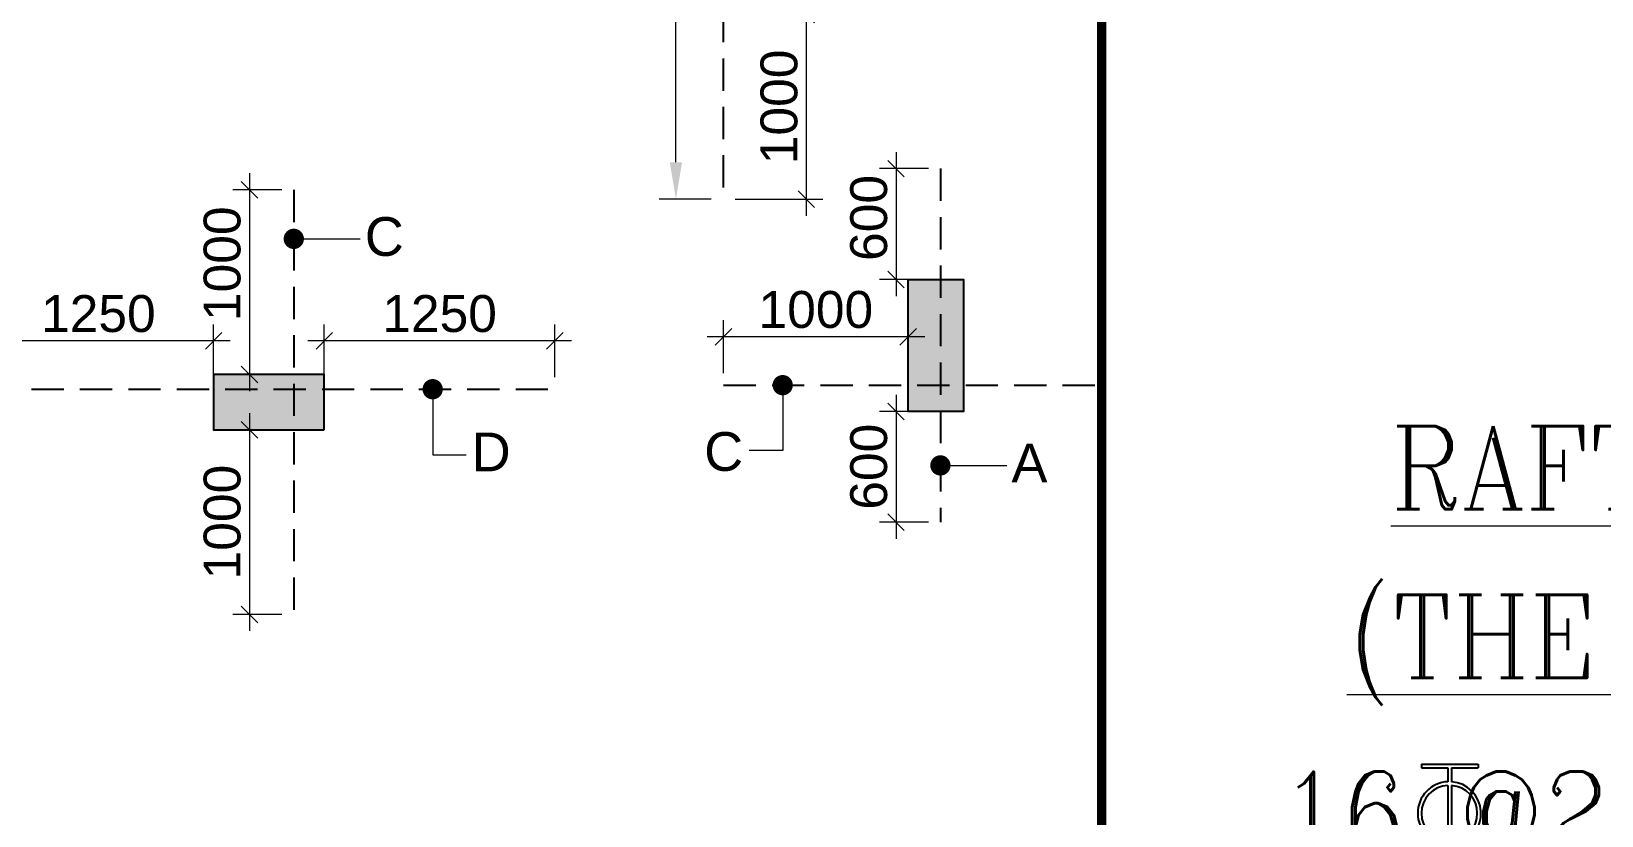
# Model space of a CAD drawing. Header units: millimetres. Extents: x 1123469 to 1883119, y -126924 to 196924.
# Drawn here: x 1482801 to 1491314, y 133349 to 137598 of the extents above; entities that cross this region are included whole.
import ezdxf

# ---------------------------------------------------------------- set-up
doc = ezdxf.new("R2010")
doc.units = ezdxf.units.MM
doc.header["$LTSCALE"] = 500
doc.header["$MEASUREMENT"] = 0
doc.header["$PDMODE"] = 34
doc.linetypes.add('CONTINOUS', pattern=[0])
doc.linetypes.add('HIDDEN', pattern=[0.375, 0.25, -0.125])
doc.layers.get('Defpoints').update_dxf_attribs({"lineweight": 0})
for name, color, linetype, lineweight in [('ARWO', 1, 'Continuous', 18), ('COLUMN NO', 1, 'Continuous', 20), ('CUT OUT', 1, 'Continuous', 13), ('FOOTING', 1, 'Continuous', 15), ('S - SUNK', 251, 'Continuous', 0), ('TEXT2', 3, 'Continuous', 15), ('TOWER COL HATCH', 253, 'Continuous', 20)]:
    doc.layers.add(name, color=color, linetype=linetype, lineweight=lineweight)
for name, color, linetype in [('COL. DIM', 3, 'Continuous'), ('reinf.', 4, 'Continuous'), ('TEX', 7, 'Continuous'), ('TEXT 1', 1, 'Continuous'), ('TOWER AREA COLUMN.', 6, 'Continuous')]:
    doc.layers.add(name, color=color, linetype=linetype)
doc.styles.add('3mm', font='arial.ttf')
doc.styles.add('K-DIM-2', font='romanc.shx', dxfattribs={"width": 0.9, "height": 125})
doc.dimstyles.new('PARAMVEER', dxfattribs={"dimtxt": 200, "dimasz": 100, "dimexe": 0, "dimexo": 25, "dimgap": 10, "dimtad": 1, "dimdec": 0, "dimrnd": 5, "dimzin": 0, "dimdsep": 46, "dimtxsty": '3mm', "dimblk": 'OBLIQUE', "dimcen": 0.09, "dimdle": 75, "dimclrd": 1, "dimclre": 1, "dimclrt": 3, "dimadec": 0, "dimazin": 0, "dimtfac": 1, "dimtdec": 0, "dimtmove": 1, "dimatfit": 3, "dimfxl": 100, "dimtolj": 1, "dimtzin": 0, "dimlwd": 18, "dimlwe": 5, "dimarcsym": 0})
doc.dimstyles.new('PARAMVEER BEAM', dxfattribs={"dimtxt": 200, "dimasz": 100, "dimexe": 0, "dimexo": 0, "dimgap": 10, "dimtad": 1, "dimdec": 0, "dimzin": 0, "dimdsep": 46, "dimtxsty": '3mm', "dimblk": 'ARCHTICK', "dimcen": 0.09, "dimdle": 75, "dimclrd": 1, "dimclre": 1, "dimclrt": 3, "dimadec": 0, "dimazin": 0, "dimtfac": 1, "dimtdec": 0, "dimtmove": 1, "dimatfit": 3, "dimfxl": 100, "dimtolj": 1, "dimtzin": 0, "dimlwd": 18, "dimlwe": 5, "dimarcsym": 0})

# ---------------------------------------------------------------- blocks, each defined once
blk = doc.blocks.new('3tgra')
at = {"layer": 'TOWER COL HATCH'}
h = blk.add_hatch(color=253, dxfattribs=at)
h.dxf.hatch_style = 1
h.paths.add_polyline_path([(1389730.6, 73231.8), (1390030.6, 73231.8), (1390030.6, 72516.8), (1389730.6, 72516.8)])
h = blk.add_hatch(color=253, dxfattribs=at)
h.dxf.hatch_style = 1
h.paths.add_polyline_path([(1386565.6, 72416.8), (1386565.6, 72716.8), (1385965.6, 72716.8), (1385965.6, 72416.8)])
at = {"layer": 'TOWER AREA COLUMN.', "color": 4}
for points in [[(1389730.6, 73231.8), (1390030.6, 73231.8), (1390030.6, 72516.8), (1389730.6, 72516.8)], [(1386565.6, 72416.8), (1386565.6, 72716.8), (1385965.6, 72716.8), (1385965.6, 72416.8)]]:
    blk.add_lwpolyline(points, close=True, dxfattribs=at)
blk = doc.blocks.new('_Oblique')
at = {"color": 0, "linetype": 'ByBlock', "lineweight": -2}
blk.add_line((-0.5, -0.5), (0.5, 0.5), dxfattribs=at)
blk = doc.blocks.new('*D348')
at = {"layer": 'COL. DIM', "color": 1, "lineweight": 18, "ltscale": 10, "transparency": 16777216}
blk.add_line((1487002.5, 137779), (1487002.5, 136599), dxfattribs=at)
at = {"layer": 'COL. DIM', "color": 1, "linetype": 'CONTINOUS', "lineweight": 5, "ltscale": 10, "transparency": 16777216}
for p, q in [((1485944.2, 137689), (1487092.5, 137689)), ((1486616, 136689), (1487092.5, 136689))]:
    blk.add_line(p, q, dxfattribs=at)
at = {"layer": 'Defpoints', "color": 0, "ltscale": 10, "transparency": 16777216}
for p in [(1485879.2, 137689), (1486551, 136689), (1487002.5, 136689)]:
    blk.add_point(p, dxfattribs=at)
at = {"layer": 'COL. DIM', "color": 1, "lineweight": 18, "ltscale": 10, "transparency": 16777216, "xscale": 90, "yscale": 90, "zscale": 90}
for p, rotation in [((1487002.5, 137689), 90), ((1487002.5, 136689), 270)]:
    blk.add_blockref('_Oblique', p, dxfattribs=dict(at, rotation=rotation))
at = {"layer": 'COL. DIM', "color": 3, "ltscale": 10, "transparency": 16777216, "insert": (1486855.4, 137189), "char_height": 200, "attachment_point": 5, "rotation": 90, "style": '3mm'}
blk.add_mtext('\\A1;1000', dxfattribs=at)
blk = doc.blocks.new('*D352')
at = {"layer": 'COL. DIM', "color": 1, "linetype": 'CONTINOUS', "lineweight": 5, "ltscale": 10, "transparency": 16777216}
for p, q in [((1486486, 140339.2), (1486205.5, 140339.2)), ((1486486, 136689), (1486205.5, 136689))]:
    blk.add_line(p, q, dxfattribs=at)
at = {"layer": 'COL. DIM', "color": 1, "lineweight": 18, "ltscale": 10, "transparency": 16777216}
blk.add_line((1486295.5, 136889), (1486295.5, 140139.2), dxfattribs=at)
at = {"layer": 'COL. DIM', "color": 1, "ltscale": 10, "transparency": 16777216}
for points in [[(1486262.2, 140139.2), (1486328.9, 140139.2), (1486295.5, 140339.2)], [(1486262.2, 136889), (1486328.9, 136889), (1486295.5, 136689)]]:
    blk.add_solid(points, dxfattribs=at)
at = {"layer": 'Defpoints', "color": 0, "ltscale": 10, "transparency": 16777216}
for p in [(1486295.5, 140339.2), (1486551, 140339.2), (1486551, 136689)]:
    blk.add_point(p, dxfattribs=at)
at = {"layer": 'COL. DIM', "color": 3, "ltscale": 10, "transparency": 16777216, "insert": (1486147.1, 139110.4), "char_height": 200, "attachment_point": 5, "rotation": 90, "style": '3mm'}
blk.add_mtext('\\A1;C ', dxfattribs=at)
blk = doc.blocks.new('*D428')
at = {"layer": 'COL. DIM', "color": 1, "lineweight": 18, "ltscale": 10, "transparency": 16777216}
blk.add_line((1483983.2, 135529.3), (1483983.2, 134349.3), dxfattribs=at)
at = {"layer": 'COL. DIM', "color": 1, "linetype": 'CONTINOUS', "lineweight": 5, "ltscale": 10, "transparency": 16777216}
for p, q in [((1484158.8, 135439.3), (1483893.2, 135439.3)), ((1484158.8, 134439.3), (1483893.2, 134439.3))]:
    blk.add_line(p, q, dxfattribs=at)
at = {"layer": 'Defpoints', "color": 0, "ltscale": 10, "transparency": 16777216}
for p in [(1484223.8, 135439.3), (1483983.2, 134439.3), (1484223.8, 134439.3)]:
    blk.add_point(p, dxfattribs=at)
at = {"layer": 'COL. DIM', "color": 1, "lineweight": 18, "ltscale": 10, "transparency": 16777216, "xscale": 90, "yscale": 90, "zscale": 90}
for p, rotation in [((1483983.2, 135439.3), 90), ((1483983.2, 134439.3), 270)]:
    blk.add_blockref('_Oblique', p, dxfattribs=dict(at, rotation=rotation))
at = {"layer": 'COL. DIM', "color": 3, "ltscale": 10, "transparency": 16777216, "insert": (1483836.1, 134939.3), "char_height": 200, "attachment_point": 5, "rotation": 90, "style": '3mm'}
blk.add_mtext('\\A1;1000', dxfattribs=at)
blk = doc.blocks.new('_ArchTick')
at = {"color": 0, "linetype": 'ByBlock', "const_width": 0.15}
blk.add_lwpolyline([(-0.5, -0.5), (0.5, 0.5)], dxfattribs=at)
blk = doc.blocks.new('*D429')
at = {"layer": 'COL. DIM', "color": 1, "linetype": 'CONTINOUS', "lineweight": 5, "ltscale": 10, "transparency": 16777216}
for p, q in [((1484389.2, 135724.3), (1484389.2, 136010.8)), ((1485639.2, 135724.3), (1485639.2, 136010.8))]:
    blk.add_line(p, q, dxfattribs=at)
at = {"layer": 'COL. DIM', "color": 1, "lineweight": 18, "ltscale": 10, "transparency": 16777216}
blk.add_line((1485729.2, 135920.8), (1484299.2, 135920.8), dxfattribs=at)
at = {"layer": 'Defpoints', "color": 0, "ltscale": 10, "transparency": 16777216}
for p in [(1484389.2, 135920.8), (1484389.2, 135659.3), (1485639.2, 135659.3)]:
    blk.add_point(p, dxfattribs=at)
at = {"layer": 'COL. DIM', "color": 1, "lineweight": 18, "ltscale": 10, "transparency": 16777216, "xscale": 90, "yscale": 90, "zscale": 90, "rotation": 180}
blk.add_blockref('_Oblique', (1484389.2, 135920.8), dxfattribs=at)
at = {"layer": 'COL. DIM', "color": 1, "lineweight": 18, "ltscale": 10, "transparency": 16777216, "xscale": 90, "yscale": 90, "zscale": 90}
blk.add_blockref('_Oblique', (1485639.2, 135920.8), dxfattribs=at)
at = {"layer": 'COL. DIM', "color": 3, "ltscale": 10, "transparency": 16777216, "insert": (1485014.2, 136067.9), "char_height": 200, "attachment_point": 5, "style": '3mm'}
blk.add_mtext('\\A1;1250', dxfattribs=at)
blk = doc.blocks.new('*D430')
at = {"layer": 'COL. DIM', "color": 1, "lineweight": 18, "ltscale": 10, "transparency": 16777216}
blk.add_line((1483983.2, 136829.3), (1483983.2, 135649.3), dxfattribs=at)
at = {"layer": 'COL. DIM', "color": 1, "linetype": 'CONTINOUS', "lineweight": 5, "ltscale": 10, "transparency": 16777216}
for p, q in [((1484158.8, 136739.3), (1483893.2, 136739.3)), ((1484158.8, 135739.3), (1483893.2, 135739.3))]:
    blk.add_line(p, q, dxfattribs=at)
at = {"layer": 'Defpoints', "color": 0, "ltscale": 10, "transparency": 16777216}
for p in [(1484223.8, 136739.3), (1483983.2, 135739.3), (1484223.8, 135739.3)]:
    blk.add_point(p, dxfattribs=at)
at = {"layer": 'COL. DIM', "color": 1, "lineweight": 18, "ltscale": 10, "transparency": 16777216, "xscale": 90, "yscale": 90, "zscale": 90}
for p, rotation in [((1483983.2, 136739.3), 90), ((1483983.2, 135739.3), 270)]:
    blk.add_blockref('_Oblique', p, dxfattribs=dict(at, rotation=rotation))
at = {"layer": 'COL. DIM', "color": 3, "ltscale": 10, "transparency": 16777216, "insert": (1483836.1, 136339), "char_height": 200, "attachment_point": 5, "rotation": 90, "style": '3mm'}
blk.add_mtext('\\A1;1000', dxfattribs=at)
blk = doc.blocks.new('*D431')
at = {"layer": 'COL. DIM', "color": 1, "linetype": 'CONTINOUS', "lineweight": 5, "ltscale": 10, "transparency": 16777216}
for p, q in [((1482539.2, 135724.3), (1482539.2, 136010.8)), ((1483789.2, 135724.3), (1483789.2, 136010.8))]:
    blk.add_line(p, q, dxfattribs=at)
at = {"layer": 'COL. DIM', "color": 1, "lineweight": 18, "ltscale": 10, "transparency": 16777216}
blk.add_line((1483879.2, 135920.8), (1482449.2, 135920.8), dxfattribs=at)
at = {"layer": 'Defpoints', "color": 0, "ltscale": 10, "transparency": 16777216}
for p in [(1482539.2, 135920.8), (1482539.2, 135659.3), (1483789.2, 135659.3)]:
    blk.add_point(p, dxfattribs=at)
at = {"layer": 'COL. DIM', "color": 1, "lineweight": 18, "ltscale": 10, "transparency": 16777216, "xscale": 90, "yscale": 90, "zscale": 90, "rotation": 180}
blk.add_blockref('_Oblique', (1482539.2, 135920.8), dxfattribs=at)
at = {"layer": 'COL. DIM', "color": 1, "lineweight": 18, "ltscale": 10, "transparency": 16777216, "xscale": 90, "yscale": 90, "zscale": 90}
blk.add_blockref('_Oblique', (1483789.2, 135920.8), dxfattribs=at)
at = {"layer": 'COL. DIM', "color": 3, "ltscale": 10, "transparency": 16777216, "insert": (1483164.2, 136067.9), "char_height": 200, "attachment_point": 5, "style": '3mm'}
blk.add_mtext('\\A1;1250', dxfattribs=at)
blk = doc.blocks.new('*D432')
at = {"layer": 'COL. DIM', "color": 1, "lineweight": 18, "ltscale": 10, "transparency": 16777216}
blk.add_line((1487488.9, 135629.3), (1487488.9, 134849.3), dxfattribs=at)
at = {"layer": 'COL. DIM', "color": 1, "linetype": 'CONTINOUS', "lineweight": 5, "ltscale": 10, "transparency": 16777216}
for p, q in [((1487664.5, 135539.3), (1487398.9, 135539.3)), ((1487664.5, 134939.3), (1487398.9, 134939.3))]:
    blk.add_line(p, q, dxfattribs=at)
at = {"layer": 'Defpoints', "color": 0, "ltscale": 10, "transparency": 16777216}
for p in [(1487729.5, 135539.3), (1487488.9, 134939.3), (1487729.5, 134939.3)]:
    blk.add_point(p, dxfattribs=at)
at = {"layer": 'COL. DIM', "color": 1, "lineweight": 18, "ltscale": 10, "transparency": 16777216, "xscale": 90, "yscale": 90, "zscale": 90}
for p, rotation in [((1487488.9, 135539.3), 90), ((1487488.9, 134939.3), 270)]:
    blk.add_blockref('_Oblique', p, dxfattribs=dict(at, rotation=rotation))
at = {"layer": 'COL. DIM', "color": 3, "ltscale": 10, "transparency": 16777216, "insert": (1487341.8, 135239.3), "char_height": 200, "attachment_point": 5, "rotation": 90, "style": '3mm'}
blk.add_mtext('\\A1;600', dxfattribs=at)
blk = doc.blocks.new('*D433')
at = {"layer": 'COL. DIM', "color": 1, "lineweight": 18, "ltscale": 10, "transparency": 16777216}
blk.add_line((1487488.9, 136944.3), (1487488.9, 136164.3), dxfattribs=at)
at = {"layer": 'COL. DIM', "color": 1, "linetype": 'CONTINOUS', "lineweight": 5, "ltscale": 10, "transparency": 16777216}
for p, q in [((1487664.5, 136854.3), (1487398.9, 136854.3)), ((1487664.5, 136254.3), (1487398.9, 136254.3))]:
    blk.add_line(p, q, dxfattribs=at)
at = {"layer": 'Defpoints', "color": 0, "ltscale": 10, "transparency": 16777216}
for p in [(1487729.5, 136854.3), (1487488.9, 136254.3), (1487729.5, 136254.3)]:
    blk.add_point(p, dxfattribs=at)
at = {"layer": 'COL. DIM', "color": 1, "lineweight": 18, "ltscale": 10, "transparency": 16777216, "xscale": 90, "yscale": 90, "zscale": 90}
for p, rotation in [((1487488.9, 136854.3), 90), ((1487488.9, 136254.3), 270)]:
    blk.add_blockref('_Oblique', p, dxfattribs=dict(at, rotation=rotation))
at = {"layer": 'COL. DIM', "color": 3, "ltscale": 10, "transparency": 16777216, "insert": (1487341.8, 136587.4), "char_height": 200, "attachment_point": 5, "rotation": 90, "style": '3mm'}
blk.add_mtext('\\A1;600', dxfattribs=at)
blk = doc.blocks.new('*D434')
at = {"layer": 'COL. DIM', "color": 1, "linetype": 'CONTINOUS', "lineweight": 5, "ltscale": 10, "transparency": 16777216}
for p, q in [((1486554.2, 135746.3), (1486554.2, 136032.9)), ((1487554.2, 135746.3), (1487554.2, 136032.9))]:
    blk.add_line(p, q, dxfattribs=at)
at = {"layer": 'COL. DIM', "color": 1, "lineweight": 18, "ltscale": 10, "transparency": 16777216}
blk.add_line((1487644.2, 135942.9), (1486464.2, 135942.9), dxfattribs=at)
at = {"layer": 'Defpoints', "color": 0, "ltscale": 10, "transparency": 16777216}
for p in [(1486554.2, 135942.9), (1486554.2, 135681.3), (1487554.2, 135681.3)]:
    blk.add_point(p, dxfattribs=at)
at = {"layer": 'COL. DIM', "color": 1, "lineweight": 18, "ltscale": 10, "transparency": 16777216, "xscale": 90, "yscale": 90, "zscale": 90, "rotation": 180}
blk.add_blockref('_Oblique', (1486554.2, 135942.9), dxfattribs=at)
at = {"layer": 'COL. DIM', "color": 1, "lineweight": 18, "ltscale": 10, "transparency": 16777216, "xscale": 90, "yscale": 90, "zscale": 90}
blk.add_blockref('_Oblique', (1487554.2, 135942.9), dxfattribs=at)
at = {"layer": 'COL. DIM', "color": 3, "ltscale": 10, "transparency": 16777216, "insert": (1487054.2, 136090), "char_height": 200, "attachment_point": 5, "style": '3mm'}
blk.add_mtext('\\A1;1000', dxfattribs=at)
blk = doc.blocks.new('ISO TOR')
at = {"layer": 'TEX'}
for p, q in [((741.1, 331), (850, 331)), ((741.1, 331), (741.1, 324.1)), ((850, 331), (850, 324.1)), ((741.1, 324.1), (792, 324.1)), ((792, 324.1), (792, 297.5)), ((799, 324.1), (850, 324.1)), ((799, 324.1), (799, 297.4)), ((792, 290.5), (792, 183.4)), ((799, 290.4), (799, 183.5)), ((792, 176.5), (792, 133.7)), ((799, 174), (799, 133.7)), ((799, 174), (839.3, 133.7)), ((805.5, 177.4), (844.3, 138.6)), ((805.5, 177.4), (844.3, 138.6)), ((792, 133.7), (799, 133.7)), ((844.3, 138.6), (839.3, 133.7))]:
    blk.add_line(p, q, dxfattribs=at)
for major_axis, start_param, end_param in [((0, 60.6), 0.042318, 3.099275), ((0, 53.6), 0.047823, 3.09377), ((0, 60.6), 3.322651, 6.210393), ((0, 53.6), 3.223885, 6.200893)]:
    blk.add_ellipse((794.6, 237), major_axis=major_axis, ratio=1, start_param=start_param, end_param=end_param, dxfattribs=at)
blk = doc.blocks.new('*D2624')
at = {"layer": 'COL. DIM', "color": 1, "linetype": 'CONTINOUS', "lineweight": 5, "ltscale": 10, "transparency": 16777216}
for p, q in [((1726903.3, 142855.3), (1726903.3, 142349.5)), ((1727203.3, 141672.5), (1727203.3, 142529.5))]:
    blk.add_line(p, q, dxfattribs=at)
at = {"layer": 'COL. DIM', "color": 1, "lineweight": 18, "ltscale": 10, "transparency": 16777216}
blk.add_line((1726813.3, 142439.5), (1727293.3, 142439.5), dxfattribs=at)
at = {"layer": 'Defpoints', "color": 0, "ltscale": 10, "transparency": 16777216}
for p in [(1726903.3, 142920.3), (1727203.3, 142439.5), (1727203.3, 141607.5), (1405055.6, 139394.2), (1364890.6, 126979.3), (1364890.6, 124332.9)]:
    blk.add_point(p, dxfattribs=at)
at = {"layer": 'S - SUNK', "color": 1, "lineweight": 18, "ltscale": 10, "transparency": 16777216}
blk.add_line((1405130.6, 124332.9), (1364815.6, 124332.9), dxfattribs=at)
at = {"layer": 'S - SUNK', "color": 1, "lineweight": 5, "ltscale": 10, "transparency": 16777216}
for p, q in [((1364890.6, 124333.1), (1364890.6, 124332.9)), ((1405055.6, 124333.1), (1405055.6, 124332.9))]:
    blk.add_line(p, q, dxfattribs=at)
at = {"layer": 'COL. DIM', "color": 1, "lineweight": 18, "ltscale": 10, "transparency": 16777216, "xscale": 90, "yscale": 90, "zscale": 90, "rotation": 180}
blk.add_blockref('_Oblique', (1726903.3, 142439.5), dxfattribs=at)
at = {"layer": 'COL. DIM', "color": 1, "lineweight": 18, "ltscale": 10, "transparency": 16777216, "xscale": 90, "yscale": 90, "zscale": 90}
blk.add_blockref('_Oblique', (1727203.3, 142439.5), dxfattribs=at)
at = {"layer": 'S - SUNK', "color": 1, "lineweight": 18, "ltscale": 10, "transparency": 16777216, "xscale": 100, "yscale": 100, "zscale": 100, "rotation": 180}
blk.add_blockref('_Oblique', (1364890.6, 124332.9), dxfattribs=at)
at = {"layer": 'S - SUNK', "color": 1, "lineweight": 18, "ltscale": 10, "transparency": 16777216, "xscale": 100, "yscale": 100, "zscale": 100}
blk.add_blockref('_Oblique', (1405055.6, 124332.9), dxfattribs=at)
at = {"layer": 'COL. DIM', "color": 3, "ltscale": 10, "transparency": 16777216, "insert": (1727053.3, 142586.6), "char_height": 200, "attachment_point": 5, "style": '3mm'}
blk.add_mtext('\\A1;300', dxfattribs=at)
at = {"layer": 'S - SUNK', "color": 3, "ltscale": 10, "transparency": 16777216, "insert": (1384973.1, 124445), "char_height": 200, "attachment_point": 5, "style": '3mm'}
blk.add_mtext('\\A1;40165', dxfattribs=at)
blk = doc.blocks.new('*D2625')
at = {"layer": 'COL. DIM', "color": 1, "lineweight": 18, "ltscale": 10, "transparency": 16777216}
blk.add_line((1725455.6, 141997.5), (1725455.6, 141517.5), dxfattribs=at)
at = {"layer": 'COL. DIM', "color": 1, "linetype": 'CONTINOUS', "lineweight": 5, "ltscale": 10, "transparency": 16777216}
for p, q in [((1725012.2, 141907.5), (1725545.6, 141907.5)), ((1724393.3, 141607.5), (1725545.6, 141607.5))]:
    blk.add_line(p, q, dxfattribs=at)
at = {"layer": 'Defpoints', "color": 0, "ltscale": 10, "transparency": 16777216}
for p in [(1358872.1, 158914.1), (1431760.6, 158914.1), (1724947.2, 141907.5), (1724328.3, 141607.5), (1725455.6, 141607.5), (1442850.6, 126979.3)]:
    blk.add_point(p, dxfattribs=at)
at = {"layer": 'S - SUNK', "color": 1, "lineweight": 18, "ltscale": 10, "transparency": 16777216}
blk.add_line((1358872.1, 126904.3), (1358872.1, 158989.1), dxfattribs=at)
at = {"layer": 'S - SUNK', "color": 1, "lineweight": 5, "ltscale": 10, "transparency": 16777216}
for p, q in [((1358872.3, 158914.1), (1358872.1, 158914.1)), ((1358872.3, 126979.3), (1358872.1, 126979.3))]:
    blk.add_line(p, q, dxfattribs=at)
at = {"layer": 'COL. DIM', "color": 1, "lineweight": 18, "ltscale": 10, "transparency": 16777216, "xscale": 90, "yscale": 90, "zscale": 90}
for p, rotation in [((1725455.6, 141907.5), 90), ((1725455.6, 141607.5), 270)]:
    blk.add_blockref('_Oblique', p, dxfattribs=dict(at, rotation=rotation))
at = {"layer": 'S - SUNK', "color": 1, "lineweight": 18, "ltscale": 10, "transparency": 16777216, "xscale": 100, "yscale": 100, "zscale": 100}
for p, rotation in [((1358872.1, 158914.1), 90), ((1358872.1, 126979.3), 270)]:
    blk.add_blockref('_Oblique', p, dxfattribs=dict(at, rotation=rotation))
at = {"layer": 'COL. DIM', "color": 3, "ltscale": 10, "transparency": 16777216, "insert": (1725308.4, 141757.5), "char_height": 200, "attachment_point": 5, "rotation": 90, "style": '3mm'}
blk.add_mtext('\\A1;300', dxfattribs=at)
at = {"layer": 'S - SUNK', "color": 3, "ltscale": 10, "transparency": 16777216, "insert": (1358759.9, 142946.7), "char_height": 200, "attachment_point": 5, "rotation": 90, "style": '3mm'}
blk.add_mtext('\\A1;31935', dxfattribs=at)
blk = doc.blocks.new('*D3556')
at = {"layer": 'COL. DIM', "color": 1, "lineweight": 18, "ltscale": 10, "transparency": 16777216}
blk.add_line((1817173.9, 134747.8), (1817173.9, 133597.8), dxfattribs=at)
at = {"layer": 'COL. DIM', "color": 1, "linetype": 'CONTINOUS', "lineweight": 5, "ltscale": 10, "transparency": 16777216}
for p, q in [((1817863.7, 134657.8), (1817083.9, 134657.8)), ((1816402.2, 133687.8), (1817263.9, 133687.8))]:
    blk.add_line(p, q, dxfattribs=at)
at = {"layer": 'Defpoints', "color": 0, "ltscale": 10, "transparency": 16777216}
for p in [(1417087.7, 156599.2), (1417240.6, 156599.2), (1417240.6, 155194.2), (1817928.7, 134657.8), (1816337.2, 133687.8), (1817173.9, 133687.8)]:
    blk.add_point(p, dxfattribs=at)
at = {"layer": 'S - SUNK', "color": 1, "lineweight": 18, "ltscale": 10, "transparency": 16777216}
blk.add_line((1417087.7, 155119.2), (1417087.7, 156674.2), dxfattribs=at)
at = {"layer": 'S - SUNK', "color": 1, "lineweight": 5, "ltscale": 10, "transparency": 16777216}
for p, q in [((1417087.8, 156599.2), (1417087.7, 156599.2)), ((1417087.8, 155194.2), (1417087.7, 155194.2))]:
    blk.add_line(p, q, dxfattribs=at)
at = {"layer": 'COL. DIM', "color": 1, "lineweight": 18, "ltscale": 10, "transparency": 16777216, "xscale": 90, "yscale": 90, "zscale": 90}
for p, rotation in [((1817173.9, 134657.8), 90), ((1817173.9, 133687.8), 270)]:
    blk.add_blockref('_Oblique', p, dxfattribs=dict(at, rotation=rotation))
at = {"layer": 'S - SUNK', "color": 1, "lineweight": 18, "ltscale": 10, "transparency": 16777216, "xscale": 100, "yscale": 100, "zscale": 100}
for p, rotation in [((1417087.7, 156599.2), 90), ((1417087.7, 155194.2), 270)]:
    blk.add_blockref('_Oblique', p, dxfattribs=dict(at, rotation=rotation))
at = {"layer": 'COL. DIM', "color": 3, "ltscale": 10, "transparency": 16777216, "insert": (1817026.8, 134172.8), "char_height": 200, "attachment_point": 5, "rotation": 90, "style": '3mm'}
blk.add_mtext('\\A1;970', dxfattribs=at)
at = {"layer": 'S - SUNK', "color": 3, "ltscale": 10, "transparency": 16777216, "insert": (1416975.6, 155896.7), "char_height": 200, "attachment_point": 5, "rotation": 90, "style": '3mm'}
blk.add_mtext('\\A1;1405', dxfattribs=at)

msp = doc.modelspace()

# ---------------------------------------------------------------- linework, layer by layer
at = {"layer": 'FOOTING', "color": 3, "ltscale": 10, "const_width": 50}
msp.add_lwpolyline([(1514784.2, 139394.2), (1488604.2, 139394.2), (1488604.2, 126979.3), (1480049.2, 126979.3), (1480049.2, 126464.3), (1471269.2, 126464.3), (1471269.2, 126979.3), (1462714.2, 126979.3), (1462714.2, 148629.4), (1473804.2, 148629.4), (1473804.2, 158914.1), (1482679.2, 158914.1), (1482679.2, 157414.1), (1486629.2, 157414.1), (1486629.2, 156599.2), (1488324.2, 156599.2), (1488324.2, 155194.2), (1515064.2, 155194.2)], dxfattribs=at)
at = {"layer": 'reinf.', "color": 4, "linetype": 'HIDDEN', "ltscale": 1.4}
for p, q in [((1486551, 140339.2), (1486551, 136689)), ((1487729.5, 136854.3), (1487729.5, 134939.3)), ((1484223.8, 136739.3), (1484223.8, 134439.3)), ((1482539.2, 135659.3), (1485639.2, 135659.3)), ((1486554.2, 135681.3), (1488604.2, 135681.3))]:
    msp.add_line(p, q, dxfattribs=at)

# ---------------------------------------------------------------- block references
at = {"layer": 'CUT OUT', "color": 4}
msp.add_blockref('3tgra', (97823.6, 63022.5), dxfattribs=at)
at = {"layer": 'TEXT2', "color": 6, "linetype": 'ByBlock', "xscale": 2.829909647889309, "yscale": 2.829909647889309, "zscale": 2.829909647889309}
msp.add_blockref('ISO TOR', (1488240.1, 132690.9), dxfattribs=at)

# ---------------------------------------------------------------- texts
at = {"layer": 'COLUMN NO', "color": 3, "linetype": 'Continuous', "lineweight": 20, "style": 'K-DIM-2', "width": 0.9}
for s, p in [('%%URAFT REINF. DETAILS AT BOTTOM LVL.', (1490171.1, 135009.3)), ('%%U(THE PLAN HAS SHOWN ONLY EXTRA REINFORCEMENT)', (1489933.9, 134095.8)), ('%%U16 @250C/C BOTTOM ALTHOUGH R/F. NOT SHOWN IN PLAN FOR CLARITY.', (1489562.7, 133137.5))]:
    msp.add_text(s, height=450, dxfattribs=at).set_placement(p)
at = {"layer": 'TEXT 1', "color": 2, "linetype": 'ByBlock', "style": '3mm'}
for s, p in [('C', (1484608.7, 136381.7, -0.1)), ('D', (1485188, 135214.6, -0.1)), ('C', (1486448.5, 135216.9, -0.1)), ('A', (1488114.5, 135154.1, -0.1))]:
    msp.add_text(s, height=210, dxfattribs=at).set_placement(p)

# ---------------------------------------------------------------- dimensions: what is measured, and where the dimension line sits
at = {"layer": 'COL. DIM', "color": 6, "ltscale": 10}
for base, p1, p2, picture, middle in [((1725455.6, 141607.5), (1724947.2, 141907.5), (1724328.3, 141607.5), '*D2625', (1725455.6, 141757.5)), ((1487488.9, 136254.3), (1487729.5, 136854.3), (1487729.5, 136254.3), '*D433', (1487488.9, 136587.4)), ((1483983.2, 135739.3), (1484223.8, 136739.3), (1484223.8, 135739.3), '*D430', (1483983.2, 136339))]:
    dim = msp.add_linear_dim(base=base, p1=p1, p2=p2, angle=90, dimstyle='PARAMVEER', override={"dimasz": 90, "dimexe": 90, "dimexo": 65, "dimgap": 45, "dimpost": '\\X', "dimdle": 90, "dimfxl": 0.18, "dimarcsym": 1}, dxfattribs=at)
    dim.commit()
    dim.dimension.update_dxf_attribs({"geometry": picture, "text_midpoint": middle, "dimtype": 160})
for base, p1, p2, angle, picture, middle in [((1817173.9, 133687.8), (1817928.7, 134657.8), (1816337.2, 133687.8), 90, '*D3556', (1817026.8, 134172.8)), ((1487002.5, 136689), (1485879.2, 137689), (1486551, 136689), 90, '*D348', (1486855.4, 137189)), ((1486554.2, 135942.9), (1487554.2, 135681.3), (1486554.2, 135681.3), 180, '*D434', (1487054.2, 136090)), ((1482539.2, 135920.8), (1483789.2, 135659.3), (1482539.2, 135659.3), 180, '*D431', (1483164.2, 136067.9)), ((1484389.2, 135920.8), (1485639.2, 135659.3), (1484389.2, 135659.3), 180, '*D429', (1485014.2, 136067.9)), ((1487488.9, 134939.3), (1487729.5, 135539.3), (1487729.5, 134939.3), 90, '*D432', (1487341.8, 135239.3)), ((1483983.2, 134439.3), (1484223.8, 135439.3), (1484223.8, 134439.3), 90, '*D428', (1483836.1, 134939.3))]:
    dim = msp.add_linear_dim(base=base, p1=p1, p2=p2, angle=angle, dimstyle='PARAMVEER', override={"dimasz": 90, "dimexe": 90, "dimexo": 65, "dimgap": 45, "dimpost": '\\X', "dimdle": 90, "dimfxl": 0.18, "dimarcsym": 1}, dxfattribs=at)
    dim.commit()
    dim.dimension.update_dxf_attribs({"geometry": picture, "text_midpoint": middle})
dim = msp.add_linear_dim(base=(1727203.3, 142439.5), p1=(1726903.3, 142920.3), p2=(1727203.3, 141607.5), dimstyle='PARAMVEER', override={"dimasz": 90, "dimexe": 90, "dimexo": 65, "dimgap": 45, "dimpost": '\\X', "dimdle": 90, "dimfxl": 0.18, "dimarcsym": 1}, dxfattribs=at)
dim.commit()
dim.dimension.update_dxf_attribs({"geometry": '*D2624', "text_midpoint": (1727053.3, 142439.5), "dimtype": 160})
dim = msp.add_linear_dim(base=(1486295.5, 140339.2), p1=(1486551, 136689), p2=(1486551, 140339.2), angle=90, text='C ', dimstyle='PARAMVEER', override={"dimasz": 200, "dimexe": 90, "dimexo": 65, "dimgap": 45, "dimpost": '\\X', "dimsah": 1, "dimdle": 90, "dimfxl": 0.18, "dimarcsym": 1}, dxfattribs=at)
dim.commit()
dim.dimension.update_dxf_attribs({"geometry": '*D352', "text_midpoint": (1486295.5, 139110.4), "dimtype": 160})
at = {"layer": 'S - SUNK', "color": 4, "ltscale": 10}
for base, p1, p2, picture, middle in [((1358872.1, 158914.1), (1442850.6, 126979.3), (1431760.6, 158914.1), '*D2625', (1358759.9, 142946.7)), ((1417087.7, 156599.2), (1417240.6, 155194.2), (1417240.6, 156599.2), '*D3556', (1416975.6, 155896.7))]:
    dim = msp.add_linear_dim(base=base, p1=p1, p2=p2, angle=90, dimstyle='PARAMVEER', override={"dimpost": '\\X', "dimfxl": 0.15, "dimfxlon": 1, "dimarcsym": 1}, dxfattribs=at)
    dim.commit()
    dim.dimension.update_dxf_attribs({"geometry": picture, "text_midpoint": middle})
dim = msp.add_linear_dim(base=(1364890.6, 124332.9), p1=(1405055.6, 139394.2), p2=(1364890.6, 126979.3), dimstyle='PARAMVEER', override={"dimpost": '\\X', "dimfxl": 0.15, "dimfxlon": 1, "dimarcsym": 1}, dxfattribs=at)
dim.commit()
dim.dimension.update_dxf_attribs({"geometry": '*D2624', "text_midpoint": (1384973.1, 124445)})

# ---------------------------------------------------------------- leaders
at = {"layer": 'ARWO', "color": 1}
for points in [[(1484223.8, 136474), (1484584.3, 136474)], [(1484976.8, 135659.3), (1484976.8, 135304.5), (1485159.2, 135304.5)], [(1486874.5, 135681.3), (1486874.5, 135326.6), (1486692.1, 135326.6)], [(1487729.5, 135246.4), (1488090, 135246.4)]]:
    msp.add_leader(points, dimstyle='PARAMVEER BEAM', override={"dimasz": 110, "dimtad": 0, "dimldrblk": 'Dot', "dimfxl": 0, "dimarcsym": 1}, dxfattribs=at)

doc.saveas('drawing.dxf')
